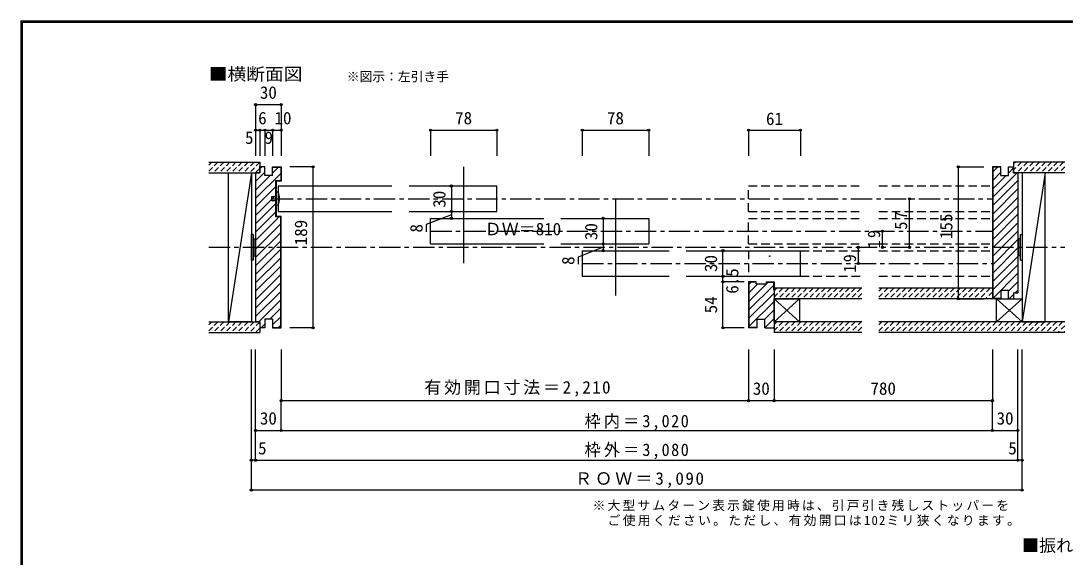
# Model space of a CAD drawing. Units: millimetres at full size, sheet at 1:5. Extents: x -973 to 977, y -718 to 696.
# Drawn here: x -973 to 253, y 66 to 696 of the extents above; entities that cross this region are included whole.
import ezdxf
from ezdxf.enums import TextEntityAlignment as Align

# ---------------------------------------------------------------- set-up
doc = ezdxf.new("R2010")
doc.units = ezdxf.units.MM
doc.header["$LTSCALE"] = 5
doc.header["$PDMODE"] = 32
doc.header["$PDSIZE"] = 2.5
for name, pattern in [('CHAIN1', [8, 5, -1, 1, -1]), ('DASHED1', [1.8, 1.2, -0.6]), ('DASHED2', [3, 2, -1])]:
    doc.linetypes.add(name, pattern=pattern)
for name, color, linetype in [('0-1_通り芯', 4, 'CHAIN1'), ('0-2_柱', 7, 'Continuous'), ('0-3_仕上げ', 2, 'Continuous'), ('0-4_枠', 3, 'Continuous'), ('0-6_扉', 6, 'Continuous'), ('0-7_金物', 7, 'Continuous'), ('0-A_文字', 7, 'Continuous'), ('0-B_寸法', 7, 'Continuous'), ('0-C_ハッチ', 4, 'Continuous'), ('F-1_枠', 6, 'Continuous')]:
    doc.layers.add(name, color=color, linetype=linetype)
doc.styles.add('ＭＳ ゴシック', font='')
doc.styles.get('ＭＳ ゴシック').set_extended_font_data('MS Gothic')

msp = doc.modelspace()

# ---------------------------------------------------------------- linework, layer by layer
at = {"layer": '0-1_通り芯'}
msp.add_line((-752.701, 430), (252.401, 430), dxfattribs=at)
at = {"layer": '0-2_柱'}
for p, q in [((-702.701, 517.5), (-729.701, 342.5)), ((-729.701, 517.5), (-702.701, 517.5)), ((-702.701, 517.5), (-702.701, 342.5)), ((202.401, 517.5), (202.401, 342.5)), ((229.401, 517.5), (202.401, 342.5)), ((-88.851, 342.5), (-88.851, 369.5)), ((-58.851, 369.5), (-88.851, 342.5)), ((-58.851, 342.5), (-88.851, 369.5)), ((202.401, 369.5), (172.401, 342.5)), ((202.401, 342.5), (172.401, 369.5)), ((-58.851, 342.5), (-88.851, 342.5)), ((202.401, 342.5), (229.401, 342.5))]:
    msp.add_line(p, q, dxfattribs=at)
for points in [[(-702.701, 342.5), (-729.701, 342.5), (-729.701, 517.5)], [(229.401, 342.5), (229.401, 517.5), (202.401, 517.5)], [(-88.851, 369.5), (-58.851, 369.5), (-58.851, 342.5)], [(202.401, 342.5), (172.401, 342.5), (172.401, 369.5), (202.401, 369.5)]]:
    msp.add_lwpolyline(points, dxfattribs=at)
at = {"layer": '0-3_仕上げ'}
for p, q in [((-752.701, 530), (-692.701, 530)), ((-692.701, 530), (-692.701, 517.5)), ((192.432, 530), (192.432, 517.5)), ((252.432, 530), (192.432, 530)), ((-752.701, 517.5), (-692.701, 517.5)), ((252.432, 517.5), (192.432, 517.5)), ((-88.851, 382), (-88.851, 369.5)), ((14.291, 382), (-88.851, 382)), ((167.432, 382), (34.291, 382)), ((14.291, 369.5), (-88.851, 369.5)), ((167.432, 369.5), (34.291, 369.5)), ((-752.701, 342.5), (-692.701, 342.5)), ((-692.701, 342.5), (-692.701, 330)), ((-88.851, 342.5), (-88.851, 330)), ((14.291, 342.5), (-88.851, 342.5)), ((252.432, 342.5), (34.291, 342.5)), ((-752.701, 330), (-692.701, 330)), ((14.291, 330), (-88.851, 330)), ((252.432, 330), (34.291, 330))]:
    msp.add_line(p, q, dxfattribs=at)
at = {"layer": '0-4_枠'}
for p, q in [((-697.701, 517.5), (-697.701, 342.5)), ((-692.701, 517.5), (-697.701, 517.5)), ((-692.701, 517.5), (-692.701, 524.5)), ((-686.701, 524.5), (-692.701, 524.5)), ((-686.701, 514.5), (-686.701, 524.5)), ((-677.701, 524.5), (-667.701, 524.5)), ((-677.701, 514.5), (-677.701, 524.5)), ((-677.701, 524), (-668.201, 524)), ((-668.201, 524), (-668.201, 508)), ((-667.701, 524.5), (-667.701, 507.5)), ((177.432, 524.5), (167.432, 524.5)), ((167.432, 524.5), (167.432, 369.5)), ((177.432, 524), (167.932, 524)), ((167.932, 524), (167.932, 370)), ((177.432, 514.5), (177.432, 524.5)), ((186.432, 524.5), (192.432, 524.5)), ((192.432, 517.5), (192.432, 524.5)), ((192.432, 517.5), (197.432, 517.5)), ((197.432, 517.5), (197.432, 376.5)), ((-677.701, 514.5), (-686.701, 514.5)), ((-674.201, 508), (-674.201, 466)), ((-668.201, 508), (-674.201, 508)), ((-673.701, 507.5), (-673.701, 466.5)), ((-667.701, 507.5), (-673.701, 507.5)), ((-674.201, 466), (-668.201, 466)), ((-673.701, 466.5), (-667.701, 466.5)), ((-668.201, 336), (-668.201, 466)), ((-667.701, 335.5), (-667.701, 466.5)), ((-118.851, 389.5), (-118.851, 335.5)), ((-109.851, 389.5), (-118.851, 389.5)), ((-118.351, 389), (-118.351, 336)), ((-109.851, 389), (-118.351, 389)), ((-109.851, 387), (-109.851, 389.5)), ((-109.851, 387), (-97.851, 387)), ((-97.851, 389.5), (-88.851, 389.5)), ((-97.851, 387), (-97.851, 389.5)), ((-97.851, 389), (-89.351, 389)), ((-89.351, 379.5), (-89.351, 389)), ((-88.851, 389.5), (-88.851, 335.5)), ((-89.351, 379.5), (-88.851, 379.5)), ((177.432, 369.5), (167.432, 369.5)), ((177.432, 370), (167.932, 370)), ((177.432, 379.5), (177.432, 369.5)), ((177.432, 379.5), (186.432, 379.5)), ((186.432, 369.5), (186.432, 379.5)), ((186.432, 369.5), (192.432, 369.5)), ((192.432, 376.5), (192.432, 369.5)), ((192.432, 376.5), (197.432, 376.5)), ((-686.701, 345.5), (-686.701, 335.5)), ((-677.701, 345.5), (-686.701, 345.5)), ((-677.701, 345.5), (-677.701, 335.5)), ((-108.851, 345.5), (-99.851, 345.5)), ((-108.851, 335.5), (-108.851, 345.5)), ((-99.851, 335.5), (-99.851, 345.5)), ((-692.701, 342.5), (-697.701, 342.5)), ((-692.701, 342.5), (-692.701, 335.5)), ((-686.701, 335.5), (-692.701, 335.5)), ((-677.701, 336), (-668.201, 336)), ((-677.701, 335.5), (-667.701, 335.5)), ((-108.851, 335.5), (-118.851, 335.5)), ((-108.851, 336), (-118.351, 336)), ((-99.851, 335.5), (-88.851, 335.5))]:
    msp.add_line(p, q, dxfattribs=at)
msp.add_lwpolyline([(177.432, 514.5), (186.432, 514.5), (186.432, 524.5)], dxfattribs=at)
at = {"layer": '0-6_扉'}
for p, q in [((-670.701, 472), (-670.701, 502)), ((-670.701, 502), (-537.56, 502)), ((-517.56, 502), (-414.418, 502)), ((-414.418, 472), (-414.418, 502)), ((-670.701, 472), (-537.56, 472)), ((-517.56, 472), (-414.418, 472)), ((-492.418, 434), (-492.418, 464)), ((-492.418, 464), (-359.276, 464)), ((-339.276, 464), (-236.134, 464)), ((-236.134, 464), (-236.134, 434)), ((-492.418, 434), (-359.276, 434)), ((-339.276, 434), (-236.134, 434)), ((-314.134, 426), (-212.123, 426)), ((-314.134, 426), (-314.134, 396)), ((-192.123, 426), (-57.851, 426)), ((-57.851, 396), (-57.851, 426)), ((-314.134, 396), (-212.123, 396)), ((-192.123, 396), (-57.851, 396))]:
    msp.add_line(p, q, dxfattribs=at)
at = {"layer": '0-6_扉', "color": 2, "linetype": 'DASHED2'}
for p, q in [((-118.851, 502), (14.291, 502)), ((-118.851, 472), (-118.851, 501.5)), ((34.291, 502), (167.432, 502)), ((-118.851, 472), (14.291, 472)), ((34.291, 472), (167.432, 472)), ((-118.851, 434), (-118.851, 464)), ((-118.851, 464), (14.291, 464)), ((34.291, 464), (167.432, 464)), ((-118.851, 434), (14.291, 434)), ((34.291, 434), (167.432, 434)), ((-118.851, 426), (-118.851, 396)), ((-57.851, 426), (14.291, 426)), ((34.291, 426), (167.432, 426)), ((-57.851, 396), (14.291, 396)), ((34.291, 396), (167.432, 396))]:
    msp.add_line(p, q, dxfattribs=at)
at = {"layer": '0-6_扉'}
msp.add_circle((-93.994, 419.599), 0.402, dxfattribs=at)
at = {"layer": '0-7_金物'}
for p, q in [((-678.701, 484.75), (-678.701, 489.75)), ((-678.701, 489.75), (-673.701, 489.75)), ((-673.701, 484.75), (-678.701, 484.75)), ((-673.701, 479.75), (-670.701, 479.75)), ((-702.701, 415), (-702.701, 445)), ((-700.701, 445), (-702.701, 445)), ((-700.701, 445), (-700.701, 415)), ((202.401, 445.448), (202.401, 415.448)), ((-700.701, 440), (-698.701, 440)), ((-698.701, 440), (-698.701, 420)), ((-698.701, 439), (-697.701, 439)), ((198.401, 438.948), (197.425, 438.948)), ((200.401, 439.948), (198.401, 439.948)), ((198.401, 419.948), (198.401, 439.948)), ((-700.701, 420), (-698.701, 420)), ((-698.701, 421), (-697.701, 421)), ((198.401, 420.915), (197.425, 420.915)), ((200.401, 419.948), (198.401, 419.948)), ((-700.701, 415), (-702.701, 415)), ((200.401, 414.948), (202.401, 414.948))]:
    msp.add_line(p, q, dxfattribs=at)
for points in [[(-670.701, 494.75), (-673.701, 494.75), (-673.701, 479.75)], [(200.401, 414.948), (200.401, 444.948), (202.401, 444.948)]]:
    msp.add_lwpolyline(points, dxfattribs=at)
msp.add_arc((-698.326, 487.25), 28.625, 344.81071, 15.18929, dxfattribs=at)
at = {"layer": '0-A_文字', "color": 3}
for p, q in [((-453.418, 524.5), (-453.418, 411.5)), ((-275.134, 486.5), (-275.134, 373.5))]:
    msp.add_line(p, q, dxfattribs=at)
at = {"layer": '0-B_寸法', "color": 4}
for p, q in [((-697.701, 597.5), (-697.701, 537.5)), ((-697.701, 597.5), (-667.701, 597.5)), ((-667.701, 597.5), (-667.701, 537.5)), ((-697.701, 567.5), (-667.701, 567.5)), ((-692.701, 567.5), (-692.701, 537.5)), ((-686.701, 567.5), (-686.701, 537.5)), ((-677.701, 567.5), (-677.701, 537.5)), ((-492.418, 567.5), (-414.418, 567.5)), ((-492.418, 567.5), (-492.418, 537.5)), ((-414.418, 567.5), (-414.418, 537.5)), ((-314.134, 567.5), (-314.134, 537.5)), ((-314.134, 567.5), (-236.134, 567.5)), ((-236.134, 567.5), (-236.134, 537.5)), ((-118.851, 567.5), (-118.851, 537.5)), ((-118.851, 567.5), (-57.851, 567.5)), ((-57.851, 567.5), (-57.851, 537.5)), ((-630.338, 524.5), (-657.701, 524.5)), ((-630.338, 524.5), (-630.338, 335.5)), ((127.432, 524.5), (157.432, 524.5)), ((127.432, 524.5), (127.432, 369.5)), ((-467.806, 502), (-467.806, 464)), ((70.074, 430), (70.074, 487)), ((-289.522, 464), (-289.522, 426)), ((38.423, 430), (38.423, 449)), ((10.074, 411), (10.074, 430)), ((-148.898, 426), (-123.851, 426)), ((-148.898, 335.5), (-148.898, 426)), ((-148.898, 396), (-123.851, 396)), ((-123.851, 389.5), (-148.898, 389.5)), ((127.432, 369.5), (157.432, 369.5)), ((-630.338, 335.5), (-657.701, 335.5)), ((-123.851, 335.5), (-148.898, 335.5)), ((-702.701, 145), (-702.701, 310)), ((-697.701, 180), (-697.701, 310)), ((-667.701, 310), (-667.701, 250)), ((-118.851, 310), (-118.851, 250)), ((-88.851, 310), (-88.851, 250)), ((167.432, 310), (167.432, 250)), ((197.432, 180), (197.432, 310)), ((202.401, 145), (202.401, 310)), ((-667.701, 215), (-667.701, 250)), ((-667.701, 250), (167.432, 250)), ((167.432, 215), (167.432, 250)), ((-697.701, 215), (-667.701, 215)), ((-667.701, 215), (167.432, 215)), ((167.432, 215), (197.432, 215)), ((-697.701, 180), (-702.701, 180)), ((-697.701, 180), (197.432, 180)), ((202.401, 180), (197.432, 180)), ((202.401, 145), (-702.701, 145))]:
    msp.add_line(p, q, dxfattribs=at)
at = {"layer": '0-B_寸法', "color": 4, "linetype": 'CHAIN1'}
for p, q in [((-678.701, 487), (167.432, 487)), ((-492.418, 449), (167.432, 449)), ((-314.134, 411), (167.932, 411))]:
    msp.add_line(p, q, dxfattribs=at)
at = {"layer": '0-B_寸法', "color": 4}
for points in [[(-467.806, 468), (-497.276, 456.616), (-497.276, 448.168)], [(-289.522, 430), (-318.992, 418.616), (-318.992, 410.168)]]:
    msp.add_lwpolyline(points, dxfattribs=at)
at = {"layer": '0-B_寸法'}
for p in [(-697.701, 597.5), (-667.701, 597.5), (-697.701, 567.5), (-692.701, 567.5), (-686.701, 567.5), (-677.701, 567.5), (-667.701, 567.5), (-492.418, 567.5), (-414.418, 567.5), (-314.134, 567.5), (-236.134, 567.5), (-118.851, 567.5), (-57.851, 567.5), (-630.338, 524.5), (127.432, 524.5), (-467.806, 502), (70.074, 487), (-467.806, 472), (-467.806, 464), (-289.522, 464), (38.423, 449), (-289.522, 434), (10.074, 430), (38.423, 430), (70.074, 430), (-289.522, 426), (-148.898, 426), (10.074, 411), (-148.898, 396), (-148.898, 389.5), (127.432, 369.5), (-630.338, 335.5), (-148.898, 335.5), (-667.701, 250), (-118.851, 250), (-88.851, 250), (167.432, 250), (-697.701, 215), (-667.701, 215), (167.432, 215), (197.432, 215), (-702.701, 180), (-697.701, 180), (197.432, 180), (202.401, 180), (-702.701, 145), (202.401, 145)]:
    msp.add_point(p, dxfattribs=at)
at = {"layer": '0-C_ハッチ', "linetype": 'DASHED1'}
for p, q in [((-741.981, 530), (-752.701, 519.279)), ((-749.052, 530), (-752.701, 526.351)), ((-734.91, 530), (-747.41, 517.5)), ((-727.839, 530), (-740.339, 517.5)), ((-720.768, 530), (-733.268, 517.5)), ((-713.696, 530), (-726.196, 517.5)), ((-706.625, 530), (-719.125, 517.5)), ((-699.554, 530), (-712.054, 517.5)), ((-692.701, 529.782), (-704.983, 517.5)), ((201.522, 530), (192.463, 520.942)), ((194.451, 530), (192.463, 528.013)), ((208.593, 530), (196.093, 517.5)), ((215.664, 530), (203.164, 517.5)), ((222.735, 530), (210.235, 517.5)), ((229.806, 530), (217.306, 517.5)), ((236.877, 530), (224.377, 517.5)), ((243.948, 530), (231.448, 517.5)), ((251.019, 530), (238.519, 517.5)), ((-692.701, 522.711), (-697.912, 517.5)), ((252.432, 524.342), (245.59, 517.5)), ((-78.503, 382), (-88.851, 371.652)), ((-85.574, 382), (-88.851, 378.723)), ((-71.432, 382), (-83.932, 369.5)), ((-64.361, 382), (-76.861, 369.5)), ((-57.29, 382), (-69.79, 369.5)), ((-50.219, 382), (-62.719, 369.5)), ((-43.148, 382), (-55.648, 369.5)), ((-36.076, 382), (-48.576, 369.5)), ((-29.005, 382), (-41.505, 369.5)), ((-21.934, 382), (-34.434, 369.5)), ((-14.863, 382), (-27.363, 369.5)), ((-7.792, 382), (-20.292, 369.5)), ((-0.721, 382), (-13.221, 369.5)), ((6.35, 382), (-6.15, 369.5)), ((13.421, 382), (0.921, 369.5)), ((37.582, 382), (34.291, 378.708)), ((44.653, 382), (34.291, 371.637)), ((51.724, 382), (39.224, 369.5)), ((58.796, 382), (46.296, 369.5)), ((65.867, 382), (53.367, 369.5)), ((72.938, 382), (60.438, 369.5)), ((80.009, 382), (67.509, 369.5)), ((87.08, 382), (74.58, 369.5)), ((94.151, 382), (81.651, 369.5)), ((101.222, 382), (88.722, 369.5)), ((108.293, 382), (95.793, 369.5)), ((115.364, 382), (102.864, 369.5)), ((122.435, 382), (109.935, 369.5)), ((129.506, 382), (117.006, 369.5)), ((136.577, 382), (124.077, 369.5)), ((143.648, 382), (131.148, 369.5)), ((150.719, 382), (138.219, 369.5)), ((157.79, 382), (145.29, 369.5)), ((164.862, 382), (152.362, 369.5)), ((14.291, 375.798), (7.992, 369.5)), ((167.432, 377.5), (159.433, 369.5)), ((167.432, 370.428), (166.504, 369.5)), ((14.291, 343.369), (0.921, 330)), ((-741.981, 342.5), (-752.701, 331.779)), ((-749.052, 342.5), (-752.701, 338.851)), ((-734.91, 342.5), (-747.41, 330)), ((-727.839, 342.5), (-740.339, 330)), ((-720.768, 342.5), (-733.268, 330)), ((-713.696, 342.5), (-726.196, 330)), ((-706.625, 342.5), (-719.125, 330)), ((-699.554, 342.5), (-712.054, 330)), ((-692.701, 342.282), (-704.983, 330)), ((-692.701, 335.211), (-697.912, 330)), ((-78.503, 342.5), (-88.851, 332.152)), ((-85.574, 342.5), (-88.851, 339.223)), ((-71.432, 342.5), (-83.932, 330)), ((-64.361, 342.5), (-76.861, 330)), ((-57.29, 342.5), (-69.79, 330)), ((-50.219, 342.5), (-62.719, 330)), ((-43.148, 342.5), (-55.648, 330)), ((-36.076, 342.5), (-48.576, 330)), ((-29.005, 342.5), (-41.505, 330)), ((-21.934, 342.5), (-34.434, 330)), ((-15.101, 342.262), (-27.363, 330)), ((-7.792, 342.5), (-20.292, 330)), ((-0.721, 342.5), (-13.221, 330)), ((6.35, 342.5), (-6.15, 330)), ((14.291, 336.298), (7.992, 330)), ((44.801, 342.5), (34.291, 331.99)), ((37.73, 342.5), (34.291, 339.061)), ((51.872, 342.5), (39.372, 330)), ((58.943, 342.5), (46.443, 330)), ((66.014, 342.5), (53.514, 330)), ((73.085, 342.5), (60.585, 330)), ((80.156, 342.5), (67.656, 330)), ((87.227, 342.5), (74.727, 330)), ((94.298, 342.5), (81.798, 330)), ((101.369, 342.5), (88.869, 330)), ((108.44, 342.5), (95.94, 330)), ((115.511, 342.5), (103.011, 330)), ((122.582, 342.5), (110.082, 330)), ((129.653, 342.5), (117.153, 330)), ((136.724, 342.5), (124.224, 330)), ((143.796, 342.5), (131.296, 330)), ((150.867, 342.5), (138.367, 330)), ((157.938, 342.5), (145.438, 330)), ((165.009, 342.5), (152.509, 330)), ((172.08, 342.5), (159.58, 330)), ((179.151, 342.5), (166.651, 330)), ((186.222, 342.5), (173.722, 330)), ((193.293, 342.5), (180.793, 330)), ((200.364, 342.5), (187.864, 330)), ((207.435, 342.5), (194.935, 330)), ((214.506, 342.5), (202.006, 330)), ((221.577, 342.5), (209.077, 330)), ((228.648, 342.5), (216.148, 330)), ((235.719, 342.5), (223.219, 330)), ((242.79, 342.5), (230.29, 330)), ((249.862, 342.5), (237.362, 330)), ((252.432, 338), (244.433, 330)), ((252.432, 330.928), (251.504, 330))]:
    msp.add_line(p, q, dxfattribs=at)
at = {"layer": '0-C_ハッチ'}
for p, q in [((-697.701, 507.128), (-686.701, 518.128)), ((-697.701, 487.329), (-668.201, 516.829)), ((-692.701, 522.028), (-690.229, 524.5)), ((-677.701, 517.229), (-670.93, 524)), ((167.932, 518.505), (173.427, 524)), ((167.932, 508.606), (177.432, 518.106)), ((167.932, 488.807), (196.625, 517.5)), ((186.432, 517.206), (192.432, 523.206)), ((-697.701, 497.229), (-680.43, 514.5)), ((167.932, 498.706), (183.726, 514.5)), ((167.932, 478.907), (197.432, 508.407)), ((-697.701, 477.43), (-674.201, 500.93)), ((-697.701, 467.53), (-674.201, 491.03)), ((167.932, 469.008), (197.432, 498.508)), ((-697.701, 457.631), (-674.201, 481.131)), ((167.932, 459.108), (197.432, 488.608)), ((167.932, 449.209), (197.432, 478.709)), ((-697.701, 447.731), (-674.201, 471.231)), ((-697.701, 437.832), (-669.533, 466)), ((167.932, 439.309), (197.432, 468.809)), ((-697.701, 427.932), (-668.201, 457.432)), ((167.932, 429.41), (197.432, 458.91)), ((-697.701, 418.033), (-668.201, 447.533)), ((167.932, 419.51), (197.432, 449.01)), ((-697.701, 408.133), (-668.201, 437.633)), ((167.932, 409.611), (197.432, 439.111)), ((167.932, 399.711), (197.432, 429.211)), ((-697.701, 398.234), (-668.201, 427.734)), ((-697.701, 388.334), (-668.201, 417.834)), ((167.932, 389.812), (197.432, 419.312)), ((-697.701, 378.435), (-668.201, 407.935)), ((167.932, 379.912), (197.432, 409.412)), ((-697.701, 368.535), (-668.201, 398.035)), ((167.932, 370.013), (197.432, 399.513)), ((-668.201, 388.136), (-697.701, 358.636)), ((-118.351, 386.376), (-115.727, 389)), ((-118.351, 376.477), (-107.828, 387)), ((-118.351, 366.577), (-97.928, 387)), ((-118.351, 356.678), (-89.351, 385.678)), ((-97.851, 387.077), (-95.928, 389)), ((186.432, 378.613), (197.432, 389.613)), ((-697.701, 348.736), (-668.201, 378.236)), ((-668.201, 368.337), (-694.038, 342.5)), ((-118.351, 346.778), (-88.851, 376.278)), ((187.218, 369.5), (192.432, 374.714)), ((194.218, 376.5), (197.432, 379.714)), ((-681.139, 345.5), (-668.201, 358.437)), ((-118.351, 336.879), (-88.851, 366.379)), ((-99.851, 345.479), (-88.851, 356.479)), ((-668.201, 348.538), (-677.701, 339.038)), ((-99.851, 335.58), (-88.851, 346.58)), ((-691.139, 335.5), (-686.701, 339.937)), ((-670.84, 336), (-668.201, 338.638)), ((-109.33, 336), (-108.851, 336.479)), ((-90.031, 335.5), (-88.851, 336.68))]:
    msp.add_line(p, q, dxfattribs=at)
at = {"layer": 'F-1_枠'}
for p, q in [((-973.347, 695.833), (-973.347, -700.833)), ((-973.347, 695.833), (976.653, 695.833)), ((-973.347, 695), (976.653, 695)), ((-973.347, 694.167), (976.653, 694.167)), ((-972.514, 695.833), (-972.514, -700.833)), ((-971.68, 695.833), (-971.68, -700.833))]:
    msp.add_line(p, q, dxfattribs=at)

# ---------------------------------------------------------------- texts
at = {"layer": '0-A_文字', "style": 'ＭＳ ゴシック', "width": 1.1}
msp.add_text('■横断面図', height=14.66, dxfattribs=at).set_placement((-752.701, 621.667), align=Align.BOTTOM_LEFT)
at = {"layer": '0-A_文字', "style": 'ＭＳ ゴシック'}
for s, height, p in [('※図示：左引き手', 11, (-590.66, 621.667)), ('■振れ止め金具取り付け', 14.66, (202.273, 68.201))]:
    msp.add_text(s, height=height, dxfattribs=at).set_placement(p, align=Align.BOTTOM_LEFT)
at = {"layer": '0-A_文字', "char_height": 11, "attachment_point": 7, "style": 'ＭＳ ゴシック'}
for s, insert in [('\\T1.17;※大型サムターン表示錠使用時は、引戸引き残しストッパーを', (-302.003, 120.204)), ('\\T1.18;\u3000ご使用ください。ただし、有効開口は102ミリ狭くなります。', (-302.003, 102.704))]:
    msp.add_mtext(s, dxfattribs=dict(at, insert=insert))
at = {"layer": '0-B_寸法', "style": 'ＭＳ ゴシック'}
for s, p in [('30', (-692.701, 600)), ('6', (-694.701, 570)), ('10', (-675.516, 570)), ('78', (-463.418, 570)), ('78', (-285.134, 570)), ('61', (-98.351, 569.236)), ('5', (-710.154, 546.993)), ('9', (-687.201, 546.993)), ('ＤＷ＝810', (-428.776, 439.75)), ('30', (-113.851, 252.5)), ('780', (24.291, 252.5)), ('30', (-692.701, 217.5)), ('30', (172.414, 217.5)), ('5', (-694.789, 182.5)), ('5', (186.156, 182.5))]:
    msp.add_text(s, height=14.66, dxfattribs=at).set_placement(p, align=Align.BOTTOM_LEFT)
for s, p in [('30', (-470.306, 476.5)), ('155', (124.932, 439.705)), ('189', (-632.838, 432.382)), ('8', (-497.276, 447.392)), ('30', (-292.022, 438.5)), ('8', (-318.992, 409.392)), ('30', (-151.398, 401)), ('6.5', (-126.356, 375.527)), ('54', (-151.398, 352.5))]:
    msp.add_text(s, height=14.66, rotation=90, dxfattribs=at).set_placement(p, align=Align.BOTTOM_LEFT)
at = {"layer": '0-B_寸法', "char_height": 14.66, "attachment_point": 7, "rotation": 90, "style": 'ＭＳ ゴシック'}
for s, insert in [('\\T1.27;\\W0.95;57', (67.574, 450.718)), ('\\T1.27;\\W0.95;19', (35.923, 428.875)), ('\\T1.27;\\W0.95;19', (7.574, 400.375))]:
    msp.add_mtext(s, dxfattribs=dict(at, insert=insert))
at = {"layer": '0-B_寸法', "char_height": 14.66, "attachment_point": 7, "style": 'ＭＳ ゴシック'}
for s, insert in [('\\T1.16;有効開口寸法＝2,210', (-499.526, 254.553)), ('\\T1.19;\\W0.95;枠内＝3,020', (-311.384, 215)), ('\\T1.19;\\W0.95;枠外＝3,080', (-311.384, 181.215)), ('\\T1.18;ＲＯＷ＝3,090', (-322.65, 147.5))]:
    msp.add_mtext(s, dxfattribs=dict(at, insert=insert))

doc.saveas('drawing.dxf')
